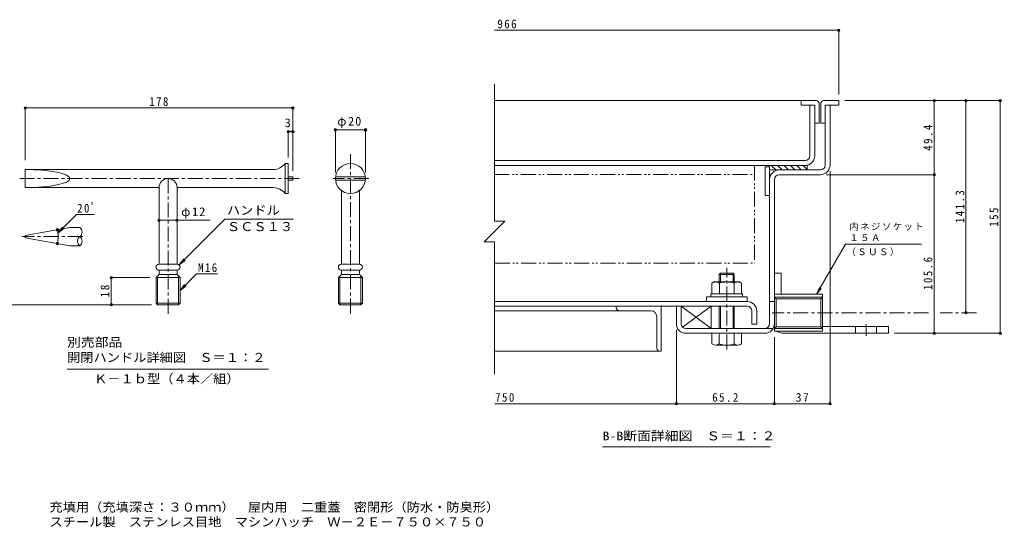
# Model space of a CAD drawing. Units: millimetres at full size. Extents: x -524 to 533, y -392 to 338.
# Drawn here: x -120 to 533, y -392 to -54 of the extents above; entities that cross this region are included whole.
import ezdxf
from ezdxf.enums import TextEntityAlignment as Align

# ---------------------------------------------------------------- set-up
doc = ezdxf.new("R2010")
doc.units = ezdxf.units.MM
doc.header["$LTSCALE"] = 2
doc.header["$PDMODE"] = 32
doc.header["$PDSIZE"] = 1.6
doc.linetypes.add('CHAIN1', pattern=[8, 5, -1, 1, -1])
doc.linetypes.add('DOUBLE_CHAIN1', pattern=[8.8, 5, -1, 0.6, -0.6, 0.6, -1])
for name, color, linetype, lineweight in [('D-1', 2, 'Continuous', 9), ('D-2', 3, 'Continuous', 9), ('D-3', 4, 'Continuous', 9), ('D-5', 7, 'Continuous', 9), ('D-6', 6, 'Continuous', 5), ('D-7', 5, 'Continuous', 5), ('D-9', 134, 'Continuous', 5), ('D-A', 3, 'Continuous', 9), ('D-B', 6, 'Continuous', 5), ('D-E', 3, 'Continuous', 9), ('D-F', 7, 'Continuous', 9), ('F-5', 7, 'Continuous', 9)]:
    doc.layers.add(name, color=color, linetype=linetype, lineweight=lineweight)
doc.styles.add('ＭＳ ゴシック', font='')
doc.styles.get('ＭＳ ゴシック').set_extended_font_data('MS Gothic')

msp = doc.modelspace()

# ---------------------------------------------------------------- linework, layer by layer
at = {"layer": 'D-1'}
for p, q in [((415.935, -111.192), (419.135, -111.192)), ((415.935, -151.192), (415.935, -111.192)), ((419.135, -151.192), (419.135, -111.192)), ((412.735, -154.392), (385.335, -154.392)), ((378.935, -256.793), (378.935, -160.792)), ((382.135, -160.792), (382.135, -256.793)), ((385.335, -157.592), (412.735, -157.592)), ((414.135, -237.216), (382.135, -237.216)), ((382.135, -237.216), (382.135, -261.816)), ((412.973, -240.2), (383.297, -240.2)), ((383.297, -258.831), (383.297, -240.2)), ((414.135, -239.038), (412.973, -240.2)), ((412.973, -240.2), (412.973, -258.831)), ((414.135, -237.216), (414.135, -261.816)), ((320.135, -256.793), (320.135, -245.193)), ((382.135, -241.993), (378.935, -241.993)), ((323.335, -259.993), (381.277, -259.993)), ((382.135, -259.993), (383.297, -258.831)), ((414.135, -259.993), (382.135, -259.993)), ((412.973, -258.831), (383.297, -258.831)), ((414.135, -259.993), (412.973, -258.831)), ((323.335, -263.193), (345.435, -263.193)), ((355.435, -263.193), (375.735, -263.193)), ((414.135, -261.816), (382.135, -261.816))]:
    msp.add_line(p, q, dxfattribs=at)
for points in [[(414.135, -239.038), (382.135, -239.038), (383.297, -240.2)], [(316.935, -256.793), (316.935, -245.193), (320.135, -245.193)]]:
    msp.add_lwpolyline(points, dxfattribs=at)
for centre, radius, start, end in [((385.335, -160.792), 6.4, 90, 180), ((412.735, -151.192), 3.2, 270, 0), ((412.735, -151.192), 6.4, 270, 0), ((385.335, -160.792), 3.2, 90, 180), ((323.335, -256.793), 6.4, 180, 270), ((323.335, -256.793), 3.2, 180, 270), ((375.735, -256.793), 6.4, 270, 0), ((375.735, -256.793), 3.2, 270, 0)]:
    msp.add_arc(centre, radius, start, end, dxfattribs=at)
at = {"layer": 'D-2'}
for p, q in [((405.735, -144.992), (405.735, -111.192)), ((408.935, -111.192), (405.735, -111.192)), ((408.935, -144.992), (408.935, -111.192)), ((402.535, -148.192), (195.819, -148.192)), ((195.831, -151.392), (402.535, -151.392))]:
    msp.add_line(p, q, dxfattribs=at)
for radius in [6.4, 3.2]:
    msp.add_arc((402.535, -144.992), radius, 270, 0, dxfattribs=at)
at = {"layer": 'D-3'}
for p, q in [((399.935, -108.192), (196.083, -108.192)), ((411.935, -110.192), (411.935, -123.192)), ((412.935, -110.192), (412.935, -123.192)), ((414.935, -108.192), (424.935, -108.192)), ((424.935, -108.192), (424.935, -111.192)), ((399.935, -111.192), (408.935, -111.192)), ((408.935, -111.192), (408.935, -123.192)), ((424.935, -111.192), (415.935, -111.192)), ((415.935, -111.192), (415.935, -123.192)), ((408.935, -123.192), (411.935, -123.192)), ((415.935, -123.192), (412.935, -123.192))]:
    msp.add_line(p, q, dxfattribs=at)
msp.add_lwpolyline([(409.935, -108.192), (399.935, -108.192), (399.935, -111.192)], dxfattribs=at)
for centre, start, end in [((409.935, -110.192), 0, 90), ((414.935, -110.192), 90, 180)]:
    msp.add_arc(centre, 2, start, end, dxfattribs=at)
at = {"layer": 'D-5', "color": 3}
for p, q in [((56.867, -150.122), (56.867, -170.122)), ((58.867, -150.122), (56.867, -150.122)), ((58.867, -150.122), (58.867, -170.122)), ((61.867, -158.972), (58.867, -158.972)), ((61.867, -161.272), (58.867, -161.272)), ((61.867, -158.972), (61.867, -161.272)), ((90.238, -158.972), (110.105, -158.972)), ((90.238, -161.272), (110.105, -161.272)), ((-15.134, -166.122), (48.866, -166.122)), ((-15.134, -166.122), (-15.134, -217.122)), ((94.172, -168.122), (94.172, -217.122)), ((106.172, -168.122), (106.172, -217.122)), ((58.867, -170.122), (56.867, -170.122)), ((-79.865, -192.83), (-86.359, -192.83)), ((-116.133, -198.081), (-116.133, -199.581)), ((-86.359, -204.83), (-79.865, -204.83)), ((-27.134, -221.122), (-27.134, -224.122)), ((94.172, -217.122), (106.172, -217.122)), ((94.172, -221.122), (106.172, -221.122)), ((94.172, -221.122), (94.172, -224.122)), ((106.172, -221.122), (106.172, -224.122)), ((-29.133, -226.122), (-27.134, -224.122)), ((-29.133, -226.122), (-29.133, -243.068)), ((-28.133, -244.122), (-28.133, -225.122)), ((-27.134, -224.122), (-15.134, -224.122)), ((-13.133, -226.122), (-15.134, -224.122)), ((-14.133, -225.122), (-14.133, -244.122)), ((92.172, -226.122), (94.172, -224.122)), ((92.172, -226.122), (92.172, -243.068)), ((93.172, -244.122), (93.172, -225.122)), ((94.172, -224.122), (106.172, -224.122)), ((108.172, -226.122), (106.172, -224.122)), ((107.172, -225.122), (107.172, -244.122)), ((-29.133, -243.068), (-13.133, -243.068)), ((-29.133, -243.068), (-28.133, -244.122)), ((-14.133, -244.122), (-28.133, -244.122)), ((-14.133, -244.122), (-13.133, -243.068)), ((92.172, -243.068), (108.172, -243.068)), ((92.172, -243.068), (93.172, -244.122)), ((107.172, -244.122), (93.172, -244.122)), ((107.172, -244.122), (108.172, -243.068))]:
    msp.add_line(p, q, dxfattribs=at)
at = {"layer": 'D-5', "color": 3, "linetype": 'CHAIN1'}
for p, q in [((100.172, -143.906), (100.172, -251.337)), ((66.059, -160.122), (-119.632, -160.122)), ((-21.134, -160.122), (-21.134, -251.337)), ((112.325, -160.122), (88.775, -160.122)), ((-77.865, -198.831), (-118.349, -198.831))]:
    msp.add_line(p, q, dxfattribs=at)
at = {"layer": 'D-5'}
for p, q in [((-15.134, -187.951), (6.883, -187.951)), ((16.655, -187.238), (62.031, -187.238)), ((410.214, -237.216), (429.515, -203.784)), ((429.515, -203.784), (480.063, -203.784)), ((-13.767, -217.661), (-9.801, -214.617)), ((-2.108, -223.569), (11.834, -223.569)), ((-13.133, -234.595), (-9.167, -231.551)), ((410.214, -237.216), (412.127, -232.596)), ((410.214, -237.216), (413.257, -233.249)), ((-88.308, -287.027), (45.692, -287.027)), ((379.369, -338.746), (267.869, -338.746))]:
    msp.add_line(p, q, dxfattribs=at)
at = {"layer": 'D-5', "color": 3}
for points in [[(48.867, -154.122), (-116.133, -154.122), (-116.133, -166.122), (-27.134, -166.122)], [(-27.134, -166.122), (-27.134, -217.122), (-15.134, -217.122)], [(-27.134, -221.122), (-15.134, -221.122), (-15.134, -224.122)], [(-29.133, -226.122), (-13.133, -226.122), (-13.133, -243.068)], [(92.172, -226.122), (108.172, -226.122), (108.172, -243.068)]]:
    msp.add_lwpolyline(points, dxfattribs=at)
at = {"layer": 'D-5'}
for points in [[(16.655, -187.238), (-13.767, -217.661), (-10.724, -213.694)], [(-2.108, -223.569), (-13.133, -234.595), (-10.09, -230.628)]]:
    msp.add_lwpolyline(points, dxfattribs=at)
at = {"layer": 'D-5', "color": 3}
msp.add_circle((100.172, -160.122), 10, dxfattribs=at)
for centre, radius, start, end in [((48.503, -143.394), 10.734, 271.94333, 321.18758), ((-21.134, -166.122), 6, 0, 180), ((48.503, -176.85), 10.734, 38.81242, 88.06058), ((-82.115, -195.83), 3.75, 306.87005, 53.12995), ((-77.615, -201.831), 3.75, 126.87005, 233.12995), ((-82.115, -201.831), 3.75, 306.87005, 53.12995), ((-27.134, -219.122), 2, 90, 270), ((-15.134, -219.122), 2, 270, 90), ((94.172, -219.122), 2, 90, 270), ((106.172, -219.122), 2, 270, 90)]:
    msp.add_arc(centre, radius, start, end, dxfattribs=at)
msp.add_ellipse((-116.133, -160.122), major_axis=(29.774, 0), ratio=0.201518, start_param=4.712389, end_param=7.8539816, dxfattribs=at)
at = {"layer": 'D-6'}
for p, q in [((375.934, -152.392), (378.935, -152.392)), ((375.934, -152.392), (375.934, -171.392)), ((378.935, -151.392), (378.935, -171.392)), ((403.934, -154.392), (378.935, -154.392)), ((383.073, -154.392), (380.073, -151.392)), ((387.316, -154.392), (384.316, -151.392)), ((391.559, -154.392), (388.558, -151.392)), ((395.801, -154.392), (392.801, -151.392)), ((400.044, -154.392), (397.044, -151.392)), ((403.934, -154.04), (401.286, -151.392)), ((375.934, -171.392), (378.935, -171.392)), ((320.135, -245.193), (320.135, -256.793)), ((321.039, -259.021), (340.135, -245.193)), ((323.335, -259.993), (340.135, -259.993))]:
    msp.add_line(p, q, dxfattribs=at)
msp.add_lwpolyline([(403.934, -154.392), (403.934, -151.392), (378.935, -151.392)], dxfattribs=at)
msp.add_lwpolyline([(340.135, -259.993), (340.135, -245.193), (320.135, -245.193)], close=True, dxfattribs=at)
at = {"layer": 'D-7', "linetype": 'CHAIN1'}
msp.add_line((350.435, -274.071), (350.435, -219.66), dxfattribs=at)
at = {"layer": 'D-7'}
for p, q in [((346.247, -223.193), (345.435, -224.005)), ((355.435, -224.005), (345.435, -224.005)), ((345.435, -228.693), (345.435, -224.005)), ((354.623, -223.193), (346.247, -223.193)), ((346.247, -228.693), (346.247, -223.193)), ((354.623, -223.193), (355.435, -224.005)), ((354.623, -228.693), (354.623, -223.193)), ((355.435, -224.005), (355.435, -228.693)), ((355.435, -224.005), (355.435, -228.693)), ((345.435, -259.993), (345.435, -245.193)), ((346.247, -259.993), (346.247, -245.193)), ((354.623, -259.993), (354.623, -245.193)), ((355.435, -245.193), (355.435, -259.993)), ((360.235, -263.193), (340.635, -263.193)), ((340.635, -270.298), (340.635, -263.193)), ((345.435, -270.298), (345.435, -263.794)), ((355.435, -263.193), (355.435, -270.298)), ((360.235, -270.298), (360.235, -263.193)), ((357.835, -271.193), (343.035, -271.193))]:
    msp.add_line(p, q, dxfattribs=at)
at = {"layer": 'D-7', "color": 2, "lineweight": 9}
for p, q in [((340.62, -229.752), (341.935, -228.993)), ((340.62, -229.752), (340.62, -236.993)), ((358.935, -228.993), (341.935, -228.993)), ((345.528, -229.752), (345.528, -236.993)), ((355.343, -229.752), (355.343, -236.993))]:
    msp.add_line(p, q, dxfattribs=at)
at = {"layer": 'D-7', "color": 134}
for p, q in [((336.935, -238.993), (336.935, -241.993)), ((336.935, -238.993), (363.935, -238.993)), ((363.935, -238.993), (363.935, -241.993)), ((336.935, -241.993), (363.935, -241.993))]:
    msp.add_line(p, q, dxfattribs=at)
at = {"layer": 'D-7', "color": 6}
for p, q in [((339.935, -236.993), (339.935, -238.993)), ((339.935, -238.993), (360.935, -238.993))]:
    msp.add_line(p, q, dxfattribs=at)
at = {"layer": 'D-7', "color": 2, "lineweight": 9}
msp.add_lwpolyline([(358.935, -228.993), (360.25, -229.752), (360.25, -236.993), (340.62, -236.993)], dxfattribs=at)
at = {"layer": 'D-7', "color": 6}
msp.add_lwpolyline([(339.935, -236.993), (360.935, -236.993), (360.935, -238.993)], dxfattribs=at)
at = {"layer": 'D-7', "color": 2, "lineweight": 9}
for centre, radius, start, end in [((343.517, -234.769), 5.793, 94.38438, 120), ((342.921, -233.833), 4.842, 57.42749, 88.18784), ((350.435, -245.234), 16.241, 72.41188, 107.5881), ((357.949, -233.833), 4.842, 91.81215, 122.57249), ((357.353, -234.769), 5.793, 59.99998, 85.6156)]:
    msp.add_arc(centre, radius, start, end, dxfattribs=at)
at = {"layer": 'D-7'}
for centre, radius, start, end in [((343.035, -267.527), 3.666, 229.1022, 310.89809), ((350.435, -256.777), 14.416, 249.70546, 290.29454), ((357.835, -267.527), 3.666, 229.10191, 310.8978)]:
    msp.add_arc(centre, radius, start, end, dxfattribs=at)
at = {"layer": 'D-9', "linetype": 'DOUBLE_CHAIN1'}
for p, q in [((368.935, -151.392), (195.831, -151.392)), ((368.935, -151.392), (368.935, -216.392)), ((195.855, -157.392), (368.935, -157.392)), ((196.083, -216.392), (368.935, -216.392))]:
    msp.add_line(p, q, dxfattribs=at)
at = {"layer": 'D-A'}
for p, q in [((364.035, -241.993), (196.225, -241.993)), ((196.225, -245.193), (364.035, -245.193)), ((367.235, -248.393), (367.235, -256.993)), ((370.435, -248.393), (370.435, -256.993)), ((367.235, -256.993), (370.435, -256.993))]:
    msp.add_line(p, q, dxfattribs=at)
for radius in [6.4, 3.2]:
    msp.add_arc((364.035, -248.393), radius, 0, 90, dxfattribs=at)
at = {"layer": 'D-B'}
for p, q in [((276.935, -245.193), (196.225, -245.193)), ((276.935, -245.193), (306.935, -245.193)), ((276.935, -246.193), (276.935, -245.193)), ((306.935, -245.193), (306.935, -275.193)), ((278.935, -248.193), (196.225, -248.193)), ((278.935, -248.193), (299.935, -248.193)), ((303.935, -273.193), (303.935, -252.193)), ((305.935, -275.193), (196.225, -275.193)), ((305.935, -275.193), (306.935, -275.193))]:
    msp.add_line(p, q, dxfattribs=at)
for centre, radius, start, end in [((278.935, -246.193), 2, 180, 270), ((299.935, -252.193), 4, 0, 90), ((305.935, -273.193), 2, 180, 270)]:
    msp.add_arc(centre, radius, start, end, dxfattribs=at)
at = {"layer": 'D-E'}
for p, q in [((382.135, -223.192), (382.135, -256.793)), ((382.135, -223.192), (386.635, -223.192)), ((386.635, -237.216), (386.635, -223.192)), ((414.135, -258.693), (458.135, -258.693)), ((436.135, -263.193), (436.135, -258.693)), ((450.135, -263.193), (450.135, -258.693))]:
    msp.add_line(p, q, dxfattribs=at)
at = {"layer": 'D-E', "linetype": 'CHAIN1'}
msp.add_line((443.135, -264.939), (443.135, -257.05), dxfattribs=at)
at = {"layer": 'D-E'}
msp.add_lwpolyline([(458.135, -258.693), (458.135, -263.193), (388.135, -263.193)], dxfattribs=at)
msp.add_arc((388.135, -257.193), 6, 230.3984, 270, dxfattribs=at)
at = {"layer": 'D-F'}
for p, q in [((424.935, -61.372), (196.083, -61.372)), ((424.935, -60.772), (424.935, -104.192)), ((196.083, -97.04), (196.083, -188.611)), ((532.909, -108.192), (428.935, -108.192)), ((488.502, -108.192), (488.502, -157.592)), ((509.566, -249.516), (509.566, -108.192)), ((532.309, -108.192), (532.309, -263.193)), ((-116.133, -112.499), (-116.133, -147.969)), ((-116.133, -113.099), (61.867, -113.099)), ((61.867, -112.499), (61.867, -154.972)), ((58.867, -128.281), (58.867, -146.122)), ((61.867, -128.881), (58.867, -128.881)), ((90.172, -127.081), (90.172, -156.122)), ((90.172, -127.681), (110.172, -127.681)), ((110.172, -127.081), (110.172, -156.122)), ((419.135, -310.661), (419.135, -155.192)), ((489.102, -157.592), (416.735, -157.592)), ((488.502, -157.592), (488.502, -263.193)), ((-82.026, -184.098), (-70.155, -184.098)), ((-27.134, -187.951), (-15.134, -187.951)), ((202.965, -188.611), (189.202, -202.374)), ((196.083, -188.611), (202.965, -188.611)), ((-94.401, -196.474), (-90.434, -193.43)), ((196.083, -202.374), (189.202, -202.374)), ((196.083, -202.374), (196.083, -290.5)), ((-59.495, -226.122), (-33.133, -226.122)), ((-58.895, -244.122), (-58.895, -226.122)), ((-149.274, -244.122), (-32.133, -244.122)), ((316.935, -310.661), (316.935, -260.793)), ((382.135, -310.661), (382.135, -265.816)), ((532.909, -263.193), (462.135, -263.193)), ((316.935, -310.061), (196.225, -310.061)), ((382.135, -310.061), (316.935, -310.061)), ((419.135, -310.061), (382.135, -310.061))]:
    msp.add_line(p, q, dxfattribs=at)
at = {"layer": 'D-F', "color": 3}
for p, q in [((-116.133, -198.081), (-86.359, -192.83)), ((-116.133, -199.581), (-86.359, -204.83))]:
    msp.add_line(p, q, dxfattribs=at)
at = {"layer": 'D-F', "linetype": 'CHAIN1'}
for p, q in [((484.72, -249.516), (380.662, -249.516)), ((516.654, -249.516), (492.327, -249.516))]:
    msp.add_line(p, q, dxfattribs=at)
at = {"layer": 'D-F'}
msp.add_lwpolyline([(-82.026, -184.098), (-94.401, -196.474), (-91.357, -192.507)], dxfattribs=at)
msp.add_arc((-120.387, -198.831), 26.093, 350, 10, dxfattribs=at)
for p in [(424.935, -61.372), (488.502, -108.192), (509.566, -108.192), (532.309, -108.192), (-116.133, -113.099), (61.867, -113.099), (58.867, -128.881), (61.867, -128.881), (90.172, -127.681), (110.172, -127.681), (488.502, -157.592), (-27.134, -187.951), (-15.134, -187.951), (-94.691, -194.3), (-94.691, -203.361), (-58.895, -226.122), (-58.895, -244.122), (509.566, -249.516), (488.502, -263.193), (532.309, -263.193), (316.935, -310.061), (382.135, -310.061), (419.135, -310.061)]:
    msp.add_point(p, dxfattribs=at)

# ---------------------------------------------------------------- texts
at = {"layer": 'D-5', "color": 2, "style": 'ＭＳ ゴシック'}
for s, width, p in [('ハンドル', 1.1, (18.031, -185.974)), ('ＳＣＳ１３', 1.1, (18.031, -196.879)), ('別売部品', 1.15, (-88.308, -273.926)), ('開閉ハンドル詳細図\u3000Ｓ＝１：２', 1.1, (-88.308, -284.027)), ('Ｋ－１ｂ型（４本／組）', 1.1, (-70.308, -298.27)), ('B-B断面詳細図\u3000Ｓ＝１：２', 1.15, (267.869, -336.246))]:
    msp.add_text(s, height=5.865, dxfattribs=dict(at, width=width)).set_placement(p, align=Align.BOTTOM_LEFT)
at = {"layer": 'D-5', "char_height": 4.399, "attachment_point": 7, "style": 'ＭＳ ゴシック'}
for s, insert in [('\\T1.17;内ネジソケット', (432.063, -194.85)), ('\\T1.17;１５Ａ', (432.063, -201.817)), ('\\T1.17;（ＳＵＳ）', (430.131, -211.754))]:
    msp.add_mtext(s, dxfattribs=dict(at, insert=insert))
at = {"layer": 'D-5', "color": 2, "insert": (-1.166, -222.476), "char_height": 5.865, "attachment_point": 7, "style": 'ＭＳ ゴシック'}
msp.add_mtext('\\T1.27;\\W0.9;M16', dxfattribs=at)
at = {"layer": 'D-F', "color": 2, "style": 'ＭＳ ゴシック'}
msp.add_text('3', height=5.865, dxfattribs=at).set_placement((56.496, -127.681), align=Align.BOTTOM_LEFT)
at = {"layer": 'D-F', "color": 2, "char_height": 5.865, "attachment_point": 7, "style": 'ＭＳ ゴシック'}
for s, insert in [('\\T1.27;\\W0.9;966', (197.935, -60.172)), ('\\T1.27;\\W0.9;178', (-33.633, -111.899)), ('\\T1.19;φ20', (91.422, -126.481)), ('\\T1.27;\\W0.9;20ﾟ', (-81.605, -182.894)), ('\\T1.19;φ12', (-12.347, -186.751)), ('\\T1.27;\\W0.9;750', (196.45, -308.861)), ('\\T1.28;\\W0.9;65.2', (340.785, -308.861)), ('\\T1.27;\\W0.95;37', (396.385, -308.861))]:
    msp.add_mtext(s, dxfattribs=dict(at, insert=insert))
at = {"layer": 'D-F', "color": 2, "char_height": 5.865, "attachment_point": 7, "rotation": 90, "style": 'ＭＳ ゴシック'}
for s, insert in [('\\T1.28;\\W0.9;49.4', (487.302, -141.642)), ('\\T1.28;\\W0.9;141.3', (508.566, -189.854)), ('\\T1.27;\\W0.9;155', (531.109, -192.192)), ('\\T1.28;\\W0.9;105.6', (487.302, -234.312)), ('\\T1.27;\\W0.95;18', (-60.095, -239.372))]:
    msp.add_mtext(s, dxfattribs=dict(at, insert=insert))
at = {"layer": 'F-5', "color": 2, "style": 'ＭＳ ゴシック', "width": 1.1}
for s, p in [('充填用（充填深さ：３０ｍｍ）\u3000屋内用\u3000二重蓋\u3000密閉形（防水・防臭形）', (-100.021, -383.701)), ('スチール製\u3000ステンレス目地\u3000マシンハッチ\u3000Ｗ－２Ｅ－７５０×７５０', (-100.021, -393.542))]:
    msp.add_text(s, height=5.865, dxfattribs=at).set_placement(p, align=Align.BOTTOM_LEFT)

doc.saveas('drawing.dxf')
